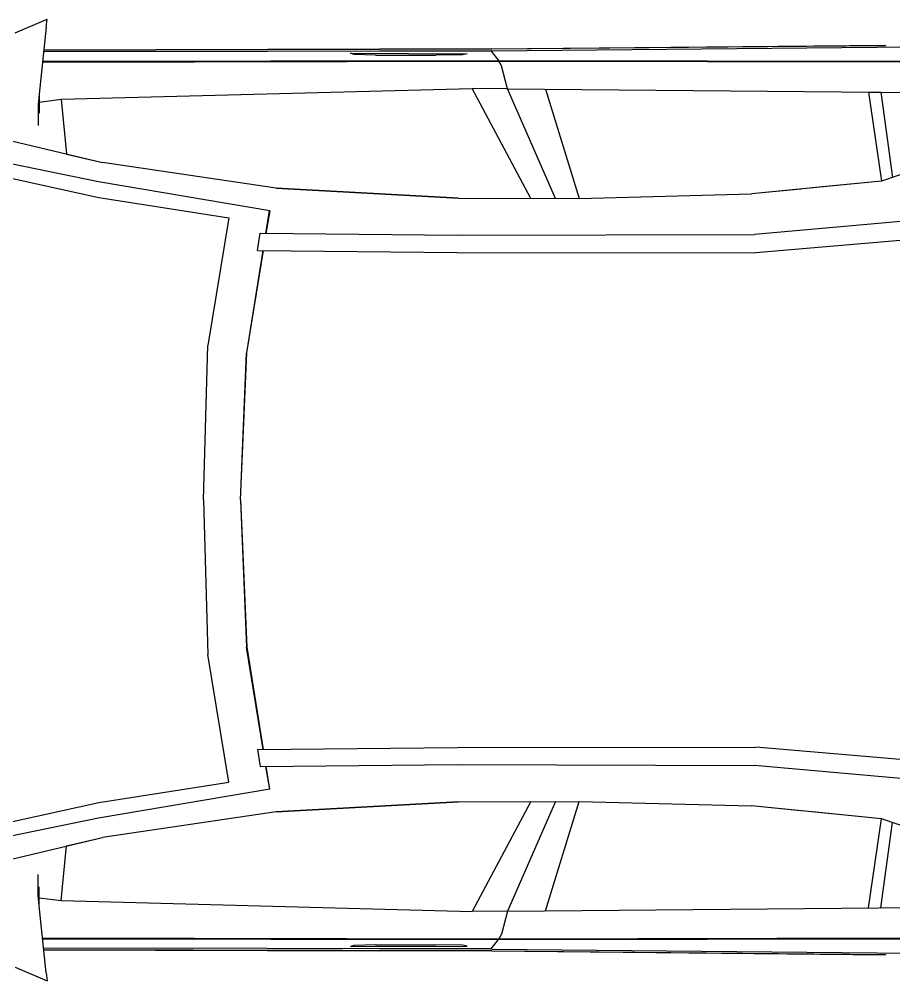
# Model space of a CAD drawing. Header units: millimetres. Extents: x 116290 to 180258, y 22146 to 121276.
# Drawn here: x 128539 to 130235, y 53251 to 55115 of the extents above; entities that cross this region are included whole.
import ezdxf

# ---------------------------------------------------------------- set-up
doc = ezdxf.new("R2010")
doc.units = ezdxf.units.MM

# ---------------------------------------------------------------- blocks, each defined once
blk = doc.blocks.new('A$C5E793984')
for p, q in [((1563.4, 1838.6), (1625.8, 1864.7)), ((1623.7, 1849.2), (1625.8, 1864.7)), ((1623.7, 1849.2), (1610.5, 1719.4)), ((2488, 1807), (3251.7, 1813.6)), ((2488.2, 1807.1), (3251.7, 1814.3)), ((2488.2, 1803.2), (3302.8, 1811)), ((3251.7, 1814.3), (3251.7, 1813.6)), ((2486.9, 1803), (1618.8, 1801.5)), ((2488.2, 1807.1), (1619.2, 1804.9)), ((1619.2, 1804.9), (2488, 1807)), ((1619.2, 1804.8), (2269.8, 1806.5)), ((2213.8, 1798.6), (2440, 1797.8)), ((2221.1, 1796.6), (2213.8, 1798.6)), ((2262.4, 1795.3), (2221.1, 1796.6)), ((2262.4, 1795.3), (2379.3, 1794.8)), ((2488.2, 1803.2), (2270.7, 1802.6)), ((2430.9, 1795.8), (2379.3, 1794.8)), ((2440, 1797.8), (2430.9, 1795.8)), ((2488.2, 1803.2), (2486.8, 1802.9)), ((2486.9, 1803), (2501.1, 1784.8)), ((2488, 1807), (2488.2, 1807.1)), ((1616.8, 1781.5), (2501.7, 1783.3)), ((1617, 1783.2), (2501.1, 1784.8)), ((2501.1, 1784.8), (3603, 1782.7)), ((2501.7, 1783.3), (2501.1, 1784.8)), ((2501.7, 1783.3), (3603.9, 1781.2)), ((2506.8, 1774.3), (2501.7, 1783.3)), ((2518.4, 1729.9), (2506.8, 1774.3)), ((1610.5, 1719.4), (1608.4, 1698.6)), ((1610.5, 1718.6), (1610, 1682.7)), ((1652.9, 1709.4), (2449.9, 1730.5)), ((2563.6, 1517.3), (2449.9, 1730.5)), ((2518.4, 1729.9), (2449.9, 1730.5)), ((2518.4, 1729.9), (3598, 1719.7)), ((2611.4, 1517.1), (2518.4, 1729.9)), ((2592, 1729.2), (2657.1, 1517)), ((3218.4, 1723.3), (3243.4, 1550.6)), ((3218.4, 1723.3), (3242.6, 1723)), ((3242.6, 1723), (3598, 1719.7)), ((3242.6, 1723), (3264.8, 1558)), ((1608.4, 1698.6), (1608.4, 1658.4)), ((1610.3, 1704.1), (1652.9, 1709.4)), ((1652.9, 1709.4), (1663.1, 1603.3)), ((1365.3, 1674), (1733, 1586.7)), ((1725.3, 1549.3), (1343.7, 1627.1)), ((3448.2, 1620.9), (3243.4, 1550.6)), ((1404.1, 1590.1), (1726.2, 1519)), ((1663.1, 1603.3), (1733, 1586.7)), ((2070, 1537.2), (1733, 1586.7)), ((2070, 1537.3), (1733, 1586.7)), ((2057.3, 1493.3), (1725.3, 1549.3)), ((3243.4, 1550.6), (2991.4, 1525.8)), ((3243.4, 1550.6), (3109.2, 1537.4)), ((2070, 1537.3), (2423.2, 1517.7)), ((2423.2, 1517.7), (2070, 1537.2)), ((3087.5, 1535.2), (2991.4, 1525.8)), ((1726.2, 1519), (1978.2, 1479.4)), ((2423.2, 1517.7), (2657.1, 1517)), ((2423.2, 1517.7), (2657.1, 1517)), ((2657.1, 1517), (2991.4, 1525.8)), ((2657.1, 1517), (2991.4, 1525.8)), ((2707.4, 1518.3), (2707.4, 1518.3)), ((2057.3, 1493.3), (2050.1, 1449.4)), ((2050.1, 1449.4), (2057.2, 1493.3)), ((1978.2, 1479.4), (1937.3, 1232.1)), ((3344.1, 1478.2), (2997.3, 1447.1)), ((2033.4, 1416.4), (2038.7, 1449.5)), ((2038.7, 1449.5), (2421.4, 1445.6)), ((2421.4, 1445.6), (2997.3, 1447.1)), ((3348.4, 1441.3), (3000, 1411.5)), ((2044.8, 1416.2), (2012.6, 1217.7)), ((2012.7, 1217.7), (2044.8, 1416.2)), ((2033.4, 1416.4), (2420.6, 1412.6)), ((2420.6, 1412.6), (3000, 1411.5)), ((1928.9, 932.4), (1937.3, 1232.1)), ((2000.8, 932.3), (2012.6, 1217.7)), ((2000.9, 932.4), (2012.7, 1217.7)), ((1928.9, 932.4), (1937.3, 632.6)), ((2000.9, 932.4), (2012.7, 647)), ((2000.8, 932.3), (2012.6, 647)), ((2044.8, 448.5), (2012.6, 647)), ((2012.7, 647), (2044.8, 448.5)), ((1978.2, 385.3), (1937.3, 632.6)), ((2033.4, 448.4), (2420.6, 452.1)), ((2033.4, 448.4), (2038.7, 415.2)), ((2420.6, 452.1), (3000, 453.2)), ((3348.4, 423.4), (3000, 453.2)), ((2038.7, 415.2), (2421.4, 419.1)), ((2057.3, 371.4), (2050.1, 415.3)), ((2050.1, 415.3), (2057.2, 371.4)), ((2421.4, 419.1), (2997.3, 417.7)), ((3344.1, 386.5), (2997.3, 417.7)), ((1726.2, 345.7), (1978.2, 385.3)), ((2057.3, 371.4), (1725.3, 315.4)), ((1404.1, 274.6), (1726.2, 345.7)), ((2423.2, 347), (2070, 327.5)), ((2070, 327.5), (2423.2, 347)), ((2423.2, 347), (2657.1, 347.7)), ((2423.2, 347), (2657.1, 347.7)), ((2563.6, 347.4), (2449.9, 134.2)), ((2611.4, 347.6), (2518.4, 134.8)), ((2592, 135.5), (2657.1, 347.7)), ((2657.1, 347.7), (2991.4, 338.9)), ((2657.1, 347.7), (2991.4, 338.9)), ((2707.4, 346.4), (2707.4, 346.4)), ((3243.4, 314.1), (2991.4, 338.9)), ((3087.5, 329.5), (2991.4, 338.9)), ((2070, 327.5), (1733, 278)), ((2070, 327.5), (1733, 278)), ((3243.4, 314.1), (3109.2, 327.3)), ((1725.3, 315.4), (1343.7, 237.6)), ((3218.4, 141.5), (3243.4, 314.1)), ((3242.6, 141.7), (3264.8, 306.8)), ((3448.2, 243.8), (3243.4, 314.1)), ((1365.3, 190.7), (1733, 278)), ((1652.9, 155.4), (1663.1, 261.4)), ((1663.1, 261.4), (1733, 278)), ((1608.4, 166.1), (1608.4, 206.3)), ((1610.5, 146.1), (1610, 182)), ((1610.5, 145.3), (1608.4, 166.1)), ((1610.3, 160.6), (1652.9, 155.4)), ((1652.9, 155.4), (2449.9, 134.2)), ((1623.7, 15.5), (1610.5, 145.3)), ((2518.4, 134.8), (2449.9, 134.2)), ((2518.4, 134.8), (2506.8, 90.4)), ((2518.4, 134.8), (3598, 145)), ((3242.6, 141.7), (3598, 145.1)), ((1616.8, 83.2), (2501.7, 81.5)), ((1617, 81.5), (2501.1, 79.9)), ((2486.9, 61.8), (2501.1, 79.9)), ((2501.1, 79.9), (3603, 82)), ((2501.7, 81.5), (2501.1, 79.9)), ((2506.8, 90.4), (2501.7, 81.5)), ((2501.7, 81.5), (3603.9, 83.5)), ((2486.9, 61.8), (1618.8, 63.2)), ((1619.2, 59.9), (2269.8, 58.2)), ((2488.2, 57.7), (1619.2, 59.8)), ((1619.2, 59.8), (2488, 57.7)), ((2221.1, 68.1), (2213.8, 66.2)), ((2213.8, 66.2), (2440, 66.9)), ((2262.4, 69.4), (2221.1, 68.1)), ((2262.4, 69.4), (2379.3, 69.9)), ((2488.2, 61.5), (2270.7, 62.1)), ((2430.9, 68.9), (2379.3, 69.9)), ((2440, 66.9), (2430.9, 68.9)), ((2488.2, 61.5), (2486.9, 61.8)), ((2488, 57.7), (3251.7, 51.2)), ((2488, 57.7), (2488.2, 57.7)), ((2488.2, 61.5), (3302.8, 53.7)), ((2488.2, 57.7), (3251.7, 50.4)), ((3251.7, 51.2), (3251.7, 50.4)), ((1563.4, 26.1), (1625.8, 0)), ((1623.7, 15.5), (1625.8, 0))]:
    blk.add_line(p, q)

msp = doc.modelspace()

# ---------------------------------------------------------------- block references
msp.add_blockref('A$C5E793984', (126967.4, 53250.8))

doc.saveas('drawing.dxf')
